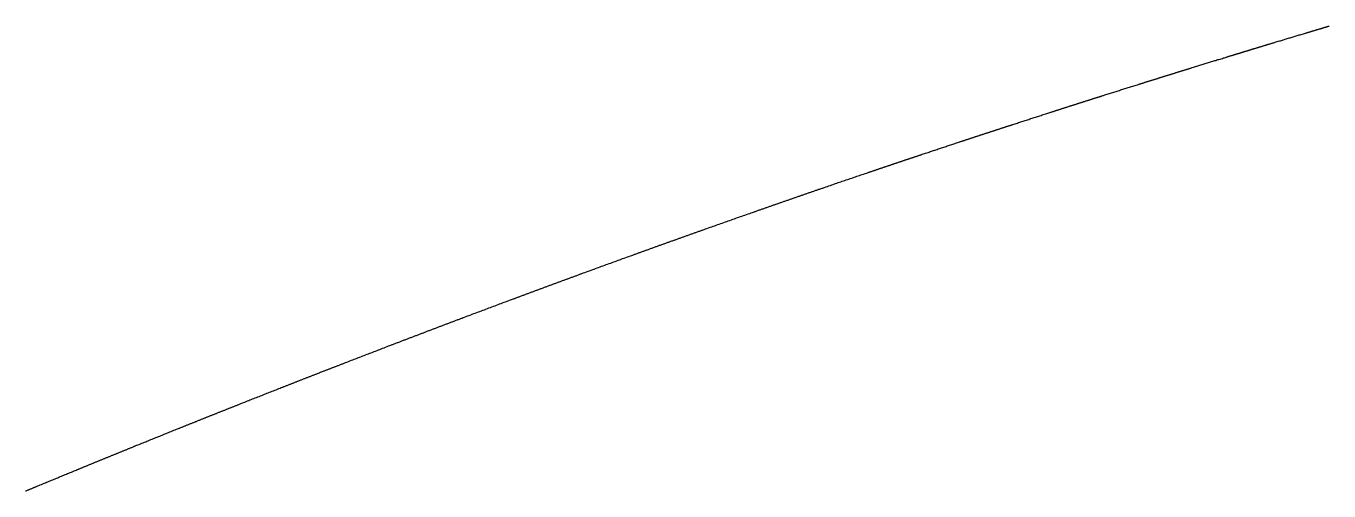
# Model space of a CAD drawing. Header units: millimetres. Extents: x 0 to 2438, y 0 to 1219.
# Drawn here: x 927.961 to 930.846, y 181.867 to 182.898 of the extents above; entities that cross this region are included whole.
import ezdxf

# ---------------------------------------------------------------- set-up
doc = ezdxf.new("R2010")
doc.units = ezdxf.units.MM
doc.layers.add('TEST_CUT_FIRST', color=1, linetype='Continuous')

msp = doc.modelspace()

# ---------------------------------------------------------------- linework, layer by layer
at = {"layer": 'TEST_CUT_FIRST'}
msp.add_lwpolyline([(927.9596, 181.8673), (927.9609, 181.8678), (927.9623, 181.8684), (927.9637, 181.8689), (927.965, 181.8695), (927.9664, 181.8701), (927.9677, 181.8706), (927.9691, 181.8712), (927.9704, 181.8717), (927.9717, 181.8723), (927.9731, 181.8729), (927.9746, 181.8735), (927.976, 181.8741), (927.9773, 181.8746), (927.9786, 181.8751), (927.9797, 181.8756), (927.9808, 181.8761), (927.9822, 181.8766), (927.984, 181.8774), (927.9863, 181.8784), (927.989, 181.8795), (927.992, 181.8807), (927.995, 181.8819), (927.9978, 181.8831), (928.0006, 181.8843), (928.0033, 181.8854), (928.0059, 181.8865), (928.0087, 181.8876), (928.0114, 181.8888), (928.0142, 181.8899), (928.0169, 181.8911), (928.0197, 181.8922), (928.0224, 181.8933), (928.0252, 181.8945), (928.0279, 181.8956), (928.0307, 181.8967), (928.0334, 181.8979), (928.0361, 181.899), (928.0389, 181.9001), (928.0417, 181.9013), (928.0444, 181.9024), (928.0472, 181.9036), (928.0499, 181.9047), (928.0526, 181.9058), (928.0553, 181.9069), (928.058, 181.908), (928.0609, 181.9092), (928.0639, 181.9104), (928.0668, 181.9116), (928.0696, 181.9128), (928.0719, 181.9137), (928.0737, 181.9145), (928.0751, 181.9151), (928.0763, 181.9155), (928.0775, 181.916), (928.0787, 181.9166), (928.0801, 181.9171), (928.0816, 181.9177), (928.083, 181.9183), (928.0845, 181.9189), (928.0858, 181.9195), (928.0872, 181.92), (928.0886, 181.9206), (928.09, 181.9212), (928.0914, 181.9217), (928.0928, 181.9223), (928.0942, 181.9229), (928.0956, 181.9235), (928.097, 181.924), (928.0984, 181.9246), (928.0998, 181.9252), (928.1011, 181.9258), (928.1025, 181.9263), (928.1039, 181.9269), (928.1053, 181.9275), (928.1067, 181.928), (928.1081, 181.9286), (928.1095, 181.9292), (928.1109, 181.9298), (928.1123, 181.9303), (928.1137, 181.9309), (928.1151, 181.9315), (928.1165, 181.932), (928.1179, 181.9326), (928.1193, 181.9332), (928.1207, 181.9338), (928.1221, 181.9343), (928.1234, 181.9349), (928.1248, 181.9355), (928.1262, 181.936), (928.1276, 181.9366), (928.129, 181.9372), (928.1304, 181.9377), (928.1318, 181.9383), (928.1332, 181.9389), (928.1346, 181.9395), (928.136, 181.94), (928.1374, 181.9406), (928.1388, 181.9412), (928.1402, 181.9417), (928.1416, 181.9423), (928.143, 181.9429), (928.1444, 181.9434), (928.1458, 181.944), (928.1472, 181.9446), (928.1485, 181.9452), (928.1499, 181.9457), (928.1513, 181.9463), (928.1527, 181.9469), (928.1541, 181.9474), (928.1555, 181.948), (928.1569, 181.9486), (928.1583, 181.9491), (928.1597, 181.9497), (928.1611, 181.9503), (928.1625, 181.9508), (928.1639, 181.9514), (928.1653, 181.952), (928.1667, 181.9526), (928.1681, 181.9531), (928.1695, 181.9537), (928.1709, 181.9543), (928.1723, 181.9548), (928.1737, 181.9554), (928.1751, 181.956), (928.1764, 181.9565), (928.1778, 181.9571), (928.1792, 181.9577), (928.1806, 181.9582), (928.182, 181.9588), (928.1834, 181.9594), (928.1848, 181.9599), (928.1862, 181.9605), (928.1876, 181.9611), (928.189, 181.9616), (928.1904, 181.9622), (928.1918, 181.9628), (928.1932, 181.9633), (928.1946, 181.9639), (928.1961, 181.9645), (928.1975, 181.9651), (928.1989, 181.9657), (928.2002, 181.9662), (928.2013, 181.9667), (928.2025, 181.9671), (928.2039, 181.9677), (928.2058, 181.9685), (928.2081, 181.9694), (928.211, 181.9706), (928.214, 181.9718), (928.217, 181.973), (928.22, 181.9742), (928.2228, 181.9754), (928.2256, 181.9765), (928.2283, 181.9776), (928.2311, 181.9787), (928.234, 181.9799), (928.2368, 181.981), (928.2396, 181.9822), (928.2425, 181.9833), (928.2453, 181.9845), (928.2481, 181.9856), (928.2509, 181.9867), (928.2537, 181.9879), (928.2566, 181.989), (928.2594, 181.9902), (928.2622, 181.9913), (928.2651, 181.9925), (928.2679, 181.9936), (928.2707, 181.9947), (928.2735, 181.9959), (928.2763, 181.997), (928.2791, 181.9981), (928.2819, 181.9992), (928.2848, 182.0004), (928.2879, 182.0017), (928.2909, 182.0029), (928.2937, 182.004), (928.2961, 182.005), (928.298, 182.0057), (928.2994, 182.0063), (928.3007, 182.0068), (928.3018, 182.0073), (928.3032, 182.0078), (928.3046, 182.0084), (928.3061, 182.009), (928.3076, 182.0096), (928.309, 182.0102), (928.3104, 182.0107), (928.3119, 182.0113), (928.3133, 182.0119), (928.3147, 182.0124), (928.3161, 182.013), (928.3176, 182.0136), (928.319, 182.0142), (928.3204, 182.0147), (928.3218, 182.0153), (928.3233, 182.0159), (928.3247, 182.0165), (928.3261, 182.017), (928.3276, 182.0176), (928.329, 182.0182), (928.3304, 182.0187), (928.3318, 182.0193), (928.3333, 182.0199), (928.3347, 182.0205), (928.3361, 182.021), (928.3376, 182.0216), (928.339, 182.0222), (928.3404, 182.0228), (928.3418, 182.0233), (928.3433, 182.0239), (928.3447, 182.0245), (928.3461, 182.025), (928.3476, 182.0256), (928.349, 182.0262), (928.3504, 182.0268), (928.3519, 182.0273), (928.3533, 182.0279), (928.3547, 182.0285), (928.3561, 182.029), (928.3576, 182.0296), (928.359, 182.0302), (928.3604, 182.0308), (928.3619, 182.0313), (928.3633, 182.0319), (928.3647, 182.0325), (928.3662, 182.033), (928.3676, 182.0336), (928.369, 182.0342), (928.3704, 182.0348), (928.3719, 182.0353), (928.3733, 182.0359), (928.3747, 182.0365), (928.3762, 182.037), (928.3776, 182.0376), (928.379, 182.0382), (928.3805, 182.0388), (928.3819, 182.0393), (928.3833, 182.0399), (928.3847, 182.0405), (928.3862, 182.041), (928.3876, 182.0416), (928.389, 182.0422), (928.3905, 182.0427), (928.3919, 182.0433), (928.3933, 182.0439), (928.3948, 182.0445), (928.3962, 182.045), (928.3976, 182.0456), (928.399, 182.0462), (928.4005, 182.0467), (928.4019, 182.0473), (928.4033, 182.0479), (928.4048, 182.0484), (928.4062, 182.049), (928.4076, 182.0496), (928.4091, 182.0501), (928.4105, 182.0507), (928.4119, 182.0513), (928.4134, 182.0519), (928.4148, 182.0524), (928.4162, 182.053), (928.4176, 182.0536), (928.419, 182.0541), (928.4205, 182.0547), (928.4219, 182.0553), (928.4234, 182.0559), (928.4249, 182.0565), (928.4264, 182.057), (928.4277, 182.0575), (928.4288, 182.058), (928.4301, 182.0585), (928.4315, 182.0591), (928.4334, 182.0598), (928.4358, 182.0608), (928.4387, 182.0619), (928.4418, 182.0631), (928.4449, 182.0644), (928.4479, 182.0656), (928.4508, 182.0667), (928.4536, 182.0678), (928.4564, 182.069), (928.4593, 182.0701), (928.4622, 182.0712), (928.4651, 182.0724), (928.468, 182.0735), (928.4709, 182.0747), (928.4738, 182.0758), (928.4766, 182.0769), (928.4795, 182.0781), (928.4824, 182.0792), (928.4853, 182.0803), (928.4882, 182.0815), (928.491, 182.0826), (928.494, 182.0838), (928.4968, 182.0849), (928.4997, 182.0861), (928.5026, 182.0872), (928.5054, 182.0883), (928.5082, 182.0894), (928.5111, 182.0905), (928.5141, 182.0917), (928.5173, 182.093), (928.5204, 182.0942), (928.5232, 182.0953), (928.5257, 182.0963), (928.5276, 182.097), (928.529, 182.0976), (928.5303, 182.0981), (928.5315, 182.0985), (928.5328, 182.0991), (928.5343, 182.0996), (928.5358, 182.1002), (928.5373, 182.1008), (928.5388, 182.1014), (928.5402, 182.102), (928.5417, 182.1025), (928.5431, 182.1031), (928.5445, 182.1037), (928.546, 182.1042), (928.5475, 182.1048), (928.5489, 182.1054), (928.5504, 182.106), (928.5518, 182.1065), (928.5533, 182.1071), (928.5547, 182.1077), (928.5562, 182.1082), (928.5576, 182.1088), (928.5591, 182.1094), (928.5605, 182.1099), (928.562, 182.1105), (928.5634, 182.1111), (928.5649, 182.1117), (928.5663, 182.1122), (928.5678, 182.1128), (928.5693, 182.1134), (928.5707, 182.1139), (928.5722, 182.1145), (928.5736, 182.1151), (928.5751, 182.1156), (928.5765, 182.1162), (928.578, 182.1168), (928.5794, 182.1173), (928.5809, 182.1179), (928.5823, 182.1185), (928.5838, 182.119), (928.5852, 182.1196), (928.5867, 182.1202), (928.5881, 182.1207), (928.5896, 182.1213), (928.5911, 182.1219), (928.5925, 182.1225), (928.594, 182.123), (928.5954, 182.1236), (928.5969, 182.1242), (928.5983, 182.1247), (928.5998, 182.1253), (928.6012, 182.1259), (928.6027, 182.1264), (928.6041, 182.127), (928.6056, 182.1276), (928.6071, 182.1281), (928.6085, 182.1287), (928.61, 182.1293), (928.6114, 182.1298), (928.6129, 182.1304), (928.6143, 182.131), (928.6158, 182.1315), (928.6172, 182.1321), (928.6187, 182.1327), (928.6201, 182.1332), (928.6216, 182.1338), (928.623, 182.1344), (928.6245, 182.1349), (928.626, 182.1355), (928.6274, 182.1361), (928.6289, 182.1366), (928.6303, 182.1372), (928.6318, 182.1378), (928.6332, 182.1383), (928.6347, 182.1389), (928.6361, 182.1394), (928.6376, 182.14), (928.639, 182.1406), (928.6405, 182.1411), (928.642, 182.1417), (928.6434, 182.1423), (928.6449, 182.1428), (928.6463, 182.1434), (928.6478, 182.144), (928.6492, 182.1445), (928.6507, 182.1451), (928.6521, 182.1457), (928.6536, 182.1462), (928.6551, 182.1468), (928.6567, 182.1474), (928.6581, 182.148), (928.6594, 182.1485), (928.6606, 182.1489), (928.6618, 182.1494), (928.6633, 182.15), (928.6652, 182.1507), (928.6679, 182.1518), (928.671, 182.153), (928.6744, 182.1543), (928.6778, 182.1556), (928.6811, 182.1569), (928.6843, 182.1581), (928.6873, 182.1593), (928.6904, 182.1605), (928.6935, 182.1617), (928.6967, 182.1629), (928.6998, 182.1641), (928.703, 182.1654), (928.7062, 182.1666), (928.7093, 182.1678), (928.7124, 182.169), (928.7156, 182.1702), (928.7187, 182.1714), (928.7219, 182.1726), (928.725, 182.1738), (928.7282, 182.1751), (928.7313, 182.1763), (928.7345, 182.1775), (928.7377, 182.1787), (928.7408, 182.1799), (928.7439, 182.1811), (928.7469, 182.1823), (928.7501, 182.1835), (928.7534, 182.1848), (928.7568, 182.1861), (928.7601, 182.1873), (928.7633, 182.1886), (928.766, 182.1896), (928.7681, 182.1904), (928.7698, 182.1911), (928.7713, 182.1916), (928.7727, 182.1922), (928.7743, 182.1928), (928.776, 182.1934), (928.7777, 182.1941), (928.7795, 182.1948), (928.7812, 182.1954), (928.7829, 182.1961), (928.7846, 182.1967), (928.7863, 182.1974), (928.788, 182.198), (928.7896, 182.1987), (928.7913, 182.1993), (928.793, 182.2), (928.7947, 182.2006), (928.7964, 182.2013), (928.7981, 182.2019), (928.7998, 182.2026), (928.8015, 182.2032), (928.8032, 182.2038), (928.8049, 182.2045), (928.8066, 182.2051), (928.8083, 182.2058), (928.81, 182.2064), (928.8117, 182.2071), (928.8134, 182.2077), (928.815, 182.2084), (928.8167, 182.209), (928.8184, 182.2097), (928.8201, 182.2103), (928.8218, 182.211), (928.8235, 182.2116), (928.8252, 182.2122), (928.8269, 182.2129), (928.8286, 182.2135), (928.8303, 182.2142), (928.832, 182.2148), (928.8337, 182.2155), (928.8354, 182.2161), (928.8371, 182.2168), (928.8388, 182.2174), (928.8405, 182.2181), (928.8421, 182.2187), (928.8438, 182.2193), (928.8455, 182.22), (928.8472, 182.2206), (928.8489, 182.2213), (928.8506, 182.2219), (928.8523, 182.2226), (928.854, 182.2232), (928.8557, 182.2239), (928.8574, 182.2245), (928.8591, 182.2251), (928.8608, 182.2258), (928.8625, 182.2264), (928.8642, 182.2271), (928.8659, 182.2277), (928.8676, 182.2284), (928.8693, 182.229), (928.871, 182.2296), (928.8726, 182.2303), (928.8743, 182.2309), (928.876, 182.2316), (928.8777, 182.2322), (928.8794, 182.2329), (928.8811, 182.2335), (928.8828, 182.2341), (928.8845, 182.2348), (928.8862, 182.2354), (928.8879, 182.2361), (928.8896, 182.2367), (928.8913, 182.2374), (928.893, 182.238), (928.8947, 182.2386), (928.8964, 182.2393), (928.8981, 182.2399), (928.8998, 182.2406), (928.9015, 182.2412), (928.9032, 182.2419), (928.9049, 182.2425), (928.9066, 182.2431), (928.9082, 182.2438), (928.9099, 182.2444), (928.9116, 182.245), (928.9133, 182.2457), (928.915, 182.2463), (928.9168, 182.247), (928.9186, 182.2477), (928.9203, 182.2483), (928.9218, 182.2489), (928.9232, 182.2494), (928.9247, 182.25), (928.9264, 182.2506), (928.9286, 182.2515), (928.9314, 182.2525), (928.9348, 182.2538), (928.9384, 182.2551), (928.942, 182.2565), (928.9455, 182.2578), (928.9488, 182.2591), (928.9521, 182.2603), (928.9554, 182.2616), (928.9587, 182.2628), (928.9621, 182.2641), (928.9655, 182.2653), (928.9688, 182.2666), (928.9722, 182.2679), (928.9755, 182.2691), (928.9789, 182.2704), (928.9822, 182.2716), (928.9856, 182.2729), (928.9889, 182.2741), (928.9923, 182.2754), (928.9957, 182.2767), (928.999, 182.2779), (929.0024, 182.2792), (929.0058, 182.2804), (929.0091, 182.2817), (929.0124, 182.2829), (929.0156, 182.2841), (929.019, 182.2854), (929.0225, 182.2867), (929.0261, 182.2881), (929.0298, 182.2894), (929.0331, 182.2907), (929.0359, 182.2917), (929.0381, 182.2925), (929.0398, 182.2932), (929.0412, 182.2937), (929.0426, 182.2942), (929.0441, 182.2948), (929.0457, 182.2954), (929.0475, 182.296), (929.0492, 182.2967), (929.0509, 182.2973), (929.0525, 182.2979), (929.0542, 182.2985), (929.0558, 182.2991), (929.0575, 182.2997), (929.0591, 182.3004), (929.0608, 182.301), (929.0625, 182.3016), (929.0641, 182.3022), (929.0658, 182.3028), (929.0674, 182.3034), (929.0691, 182.3041), (929.0708, 182.3047), (929.0724, 182.3053), (929.0741, 182.3059), (929.0757, 182.3065), (929.0774, 182.3071), (929.079, 182.3078), (929.0807, 182.3084), (929.0824, 182.309), (929.084, 182.3096), (929.0857, 182.3102), (929.0873, 182.3108), (929.089, 182.3115), (929.0907, 182.3121), (929.0923, 182.3127), (929.094, 182.3133), (929.0956, 182.3139), (929.0973, 182.3145), (929.099, 182.3151), (929.1006, 182.3158), (929.1023, 182.3164), (929.1039, 182.317), (929.1056, 182.3176), (929.1073, 182.3182), (929.1089, 182.3188), (929.1106, 182.3194), (929.1122, 182.3201), (929.1139, 182.3207), (929.1156, 182.3213), (929.1172, 182.3219), (929.1189, 182.3225), (929.1205, 182.3231), (929.1222, 182.3237), (929.1239, 182.3244), (929.1255, 182.325), (929.1272, 182.3256), (929.1288, 182.3262), (929.1305, 182.3268), (929.1322, 182.3274), (929.1338, 182.328), (929.1355, 182.3286), (929.1371, 182.3293), (929.1388, 182.3299), (929.1405, 182.3305), (929.1421, 182.3311), (929.1438, 182.3317), (929.1454, 182.3323), (929.1471, 182.3329), (929.1488, 182.3335), (929.1504, 182.3342), (929.1521, 182.3348), (929.1537, 182.3354), (929.1554, 182.336), (929.1571, 182.3366), (929.1587, 182.3372), (929.1604, 182.3378), (929.162, 182.3384), (929.1637, 182.339), (929.1654, 182.3397), (929.167, 182.3403), (929.1687, 182.3409), (929.1704, 182.3415), (929.172, 182.3421), (929.1737, 182.3427), (929.1753, 182.3433), (929.177, 182.3439), (929.1786, 182.3445), (929.1803, 182.3451), (929.182, 182.3458), (929.1837, 182.3464), (929.1854, 182.347), (929.1871, 182.3476), (929.1886, 182.3482), (929.19, 182.3487), (929.1914, 182.3492), (929.1931, 182.3498), (929.1953, 182.3506), (929.1981, 182.3517), (929.2014, 182.3529), (929.205, 182.3542), (929.2086, 182.3555), (929.212, 182.3568), (929.2154, 182.358), (929.2186, 182.3592), (929.2219, 182.3604), (929.2252, 182.3616), (929.2285, 182.3628), (929.2319, 182.364), (929.2352, 182.3652), (929.2386, 182.3665), (929.2419, 182.3677), (929.2452, 182.3689), (929.2485, 182.3701), (929.2519, 182.3713), (929.2552, 182.3725), (929.2585, 182.3737), (929.2619, 182.3749), (929.2652, 182.3762), (929.2686, 182.3774), (929.2719, 182.3786), (929.2752, 182.3798), (929.2784, 182.381), (929.2817, 182.3822), (929.285, 182.3834), (929.2885, 182.3846), (929.2921, 182.3859), (929.2957, 182.3872), (929.299, 182.3884), (929.3018, 182.3895), (929.304, 182.3903), (929.3057, 182.3909), (929.3071, 182.3914), (929.3085, 182.3919), (929.3101, 182.3924), (929.3117, 182.393), (929.3135, 182.3937), (929.3152, 182.3943), (929.3169, 182.3949), (929.3186, 182.3955), (929.3202, 182.3961), (929.3219, 182.3967), (929.3235, 182.3973), (929.3252, 182.3979), (929.3269, 182.3985), (929.3286, 182.3991), (929.3302, 182.3997), (929.3319, 182.4003), (929.3336, 182.4009), (929.3352, 182.4015), (929.3369, 182.4021), (929.3386, 182.4027), (929.3402, 182.4033), (929.3419, 182.4039), (929.3436, 182.4045), (929.3453, 182.4051), (929.3469, 182.4057), (929.3486, 182.4063), (929.3503, 182.4069), (929.3519, 182.4075), (929.3536, 182.4082), (929.3553, 182.4088), (929.3569, 182.4094), (929.3586, 182.41), (929.3603, 182.4106), (929.362, 182.4112), (929.3636, 182.4118), (929.3653, 182.4124), (929.367, 182.413), (929.3686, 182.4136), (929.3703, 182.4142), (929.372, 182.4148), (929.3737, 182.4154), (929.3753, 182.416), (929.377, 182.4166), (929.3787, 182.4172), (929.3803, 182.4178), (929.382, 182.4184), (929.3837, 182.419), (929.3853, 182.4196), (929.387, 182.4202), (929.3887, 182.4208), (929.3904, 182.4214), (929.392, 182.422), (929.3937, 182.4226), (929.3954, 182.4231), (929.397, 182.4237), (929.3987, 182.4243), (929.4004, 182.4249), (929.4021, 182.4255), (929.4037, 182.4261), (929.4054, 182.4267), (929.4071, 182.4273), (929.4087, 182.4279), (929.4104, 182.4285), (929.4121, 182.4291), (929.4138, 182.4297), (929.4154, 182.4303), (929.4171, 182.4309), (929.4188, 182.4315), (929.4204, 182.4321), (929.4221, 182.4327), (929.4238, 182.4333), (929.4255, 182.4339), (929.4271, 182.4345), (929.4288, 182.4351), (929.4305, 182.4357), (929.4321, 182.4363), (929.4338, 182.4369), (929.4355, 182.4375), (929.4372, 182.4381), (929.4388, 182.4387), (929.4405, 182.4393), (929.4422, 182.4399), (929.4438, 182.4405), (929.4455, 182.441), (929.4472, 182.4416), (929.4489, 182.4423), (929.4506, 182.4429), (929.4524, 182.4435), (929.454, 182.4441), (929.4556, 182.4446), (929.4569, 182.4451), (929.4584, 182.4456), (929.4601, 182.4462), (929.4622, 182.447), (929.4651, 182.448), (929.4684, 182.4492), (929.472, 182.4505), (929.4756, 182.4518), (929.4791, 182.453), (929.4824, 182.4542), (929.4857, 182.4553), (929.489, 182.4565), (929.4923, 182.4577), (929.4956, 182.4589), (929.499, 182.46), (929.5024, 182.4612), (929.5057, 182.4624), (929.5091, 182.4636), (929.5124, 182.4648), (929.5157, 182.466), (929.5191, 182.4671), (929.5224, 182.4683), (929.5258, 182.4695), (929.5291, 182.4707), (929.5325, 182.4719), (929.5358, 182.4731), (929.5392, 182.4742), (929.5425, 182.4754), (929.5458, 182.4765), (929.549, 182.4777), (929.5524, 182.4789), (929.5559, 182.4801), (929.5595, 182.4814), (929.5631, 182.4826), (929.5664, 182.4838), (929.5693, 182.4848), (929.5714, 182.4856), (929.5731, 182.4862), (929.5746, 182.4867), (929.576, 182.4871), (929.5775, 182.4877), (929.5792, 182.4883), (929.5809, 182.4889), (929.5826, 182.4895), (929.5843, 182.4901), (929.586, 182.4907), (929.5877, 182.4913), (929.5893, 182.4918), (929.591, 182.4924), (929.5927, 182.493), (929.5943, 182.4936), (929.596, 182.4942), (929.5977, 182.4948), (929.5994, 182.4953), (929.601, 182.4959), (929.6027, 182.4965), (929.6044, 182.4971), (929.606, 182.4977), (929.6077, 182.4983), (929.6094, 182.4988), (929.6111, 182.4994), (929.6127, 182.5), (929.6144, 182.5006), (929.6161, 182.5012), (929.6178, 182.5018), (929.6194, 182.5023), (929.6211, 182.5029), (929.6228, 182.5035), (929.6244, 182.5041), (929.6261, 182.5047), (929.6278, 182.5053), (929.6295, 182.5058), (929.6311, 182.5064), (929.6328, 182.507), (929.6345, 182.5076), (929.6362, 182.5082), (929.6378, 182.5088), (929.6395, 182.5093), (929.6412, 182.5099), (929.6429, 182.5105), (929.6445, 182.5111), (929.6462, 182.5117), (929.6479, 182.5122), (929.6495, 182.5128), (929.6512, 182.5134), (929.6529, 182.514), (929.6546, 182.5146), (929.6562, 182.5151), (929.6579, 182.5157), (929.6596, 182.5163), (929.6613, 182.5169), (929.6629, 182.5175), (929.6646, 182.518), (929.6663, 182.5186), (929.668, 182.5192), (929.6696, 182.5198), (929.6713, 182.5204), (929.673, 182.5209), (929.6747, 182.5215), (929.6763, 182.5221), (929.678, 182.5227), (929.6797, 182.5233), (929.6813, 182.5238), (929.683, 182.5244), (929.6847, 182.525), (929.6864, 182.5256), (929.688, 182.5262), (929.6897, 182.5267), (929.6914, 182.5273), (929.6931, 182.5279), (929.6947, 182.5285), (929.6964, 182.5291), (929.6981, 182.5296), (929.6998, 182.5302), (929.7014, 182.5308), (929.7031, 182.5314), (929.7048, 182.5319), (929.7065, 182.5325), (929.7081, 182.5331), (929.7098, 182.5337), (929.7115, 182.5342), (929.7131, 182.5348), (929.7148, 182.5354), (929.7165, 182.536), (929.7182, 182.5366), (929.72, 182.5372), (929.7216, 182.5377), (929.7232, 182.5383), (929.7247, 182.5388), (929.7262, 182.5393), (929.7279, 182.5399), (929.7299, 182.5406), (929.7325, 182.5415), (929.7354, 182.5425), (929.7385, 182.5435), (929.7417, 182.5446), (929.7447, 182.5457), (929.7476, 182.5467), (929.7505, 182.5477), (929.7534, 182.5487), (929.7563, 182.5496), (929.7593, 182.5507), (929.7622, 182.5517), (929.7652, 182.5527), (929.7681, 182.5537), (929.771, 182.5547), (929.774, 182.5557), (929.7769, 182.5567), (929.7798, 182.5577), (929.7828, 182.5587), (929.7857, 182.5597), (929.7887, 182.5607), (929.7916, 182.5617), (929.7946, 182.5627), (929.7975, 182.5637), (929.8004, 182.5647), (929.8033, 182.5657), (929.8062, 182.5667), (929.8091, 182.5677), (929.8122, 182.5687), (929.8154, 182.5698), (929.8186, 182.5709), (929.8215, 182.5719), (929.8239, 182.5727), (929.8257, 182.5733), (929.827, 182.5737), (929.828, 182.5741), (929.829, 182.5744), (929.8301, 182.5748), (929.8314, 182.5752), (929.8327, 182.5757), (929.8341, 182.5761), (929.8354, 182.5766), (929.8366, 182.577), (929.8379, 182.5774), (929.8391, 182.5778), (929.8404, 182.5783), (929.8416, 182.5787), (929.8429, 182.5791), (929.8442, 182.5796), (929.8454, 182.58), (929.8467, 182.5804), (929.848, 182.5808), (929.8492, 182.5813), (929.8505, 182.5817), (929.8517, 182.5821), (929.853, 182.5825), (929.8543, 182.583), (929.8555, 182.5834), (929.8568, 182.5838), (929.8581, 182.5843), (929.8593, 182.5847), (929.8606, 182.5851), (929.8619, 182.5855), (929.8631, 182.586), (929.8644, 182.5864), (929.8656, 182.5868), (929.8669, 182.5872), (929.8682, 182.5877), (929.8694, 182.5881), (929.8707, 182.5885), (929.872, 182.5889), (929.8732, 182.5894), (929.8745, 182.5898), (929.8758, 182.5902), (929.877, 182.5907), (929.8783, 182.5911), (929.8795, 182.5915), (929.8808, 182.5919), (929.8821, 182.5924), (929.8833, 182.5928), (929.8846, 182.5932), (929.8859, 182.5936), (929.8871, 182.5941), (929.8884, 182.5945), (929.8897, 182.5949), (929.8909, 182.5953), (929.8922, 182.5958), (929.8935, 182.5962), (929.8947, 182.5966), (929.896, 182.597), (929.8972, 182.5975), (929.8985, 182.5979), (929.8998, 182.5983), (929.901, 182.5987), (929.9023, 182.5992), (929.9036, 182.5996), (929.9048, 182.6), (929.9061, 182.6004), (929.9074, 182.6009), (929.9086, 182.6013), (929.9099, 182.6017), (929.9112, 182.6021), (929.9124, 182.6026), (929.9137, 182.603), (929.9149, 182.6034), (929.9162, 182.6038), (929.9175, 182.6043), (929.9187, 182.6047), (929.92, 182.6051), (929.9213, 182.6055), (929.9225, 182.6059), (929.9238, 182.6064), (929.9251, 182.6068), (929.9263, 182.6072), (929.9276, 182.6076), (929.9289, 182.6081), (929.9301, 182.6085), (929.9314, 182.6089), (929.9326, 182.6093), (929.9339, 182.6097), (929.9352, 182.6102), (929.9365, 182.6106), (929.9378, 182.6111), (929.9391, 182.6115), (929.9402, 182.6119), (929.9413, 182.6122), (929.9424, 182.6126), (929.9437, 182.613), (929.9453, 182.6136), (929.9474, 182.6143), (929.9499, 182.6151), (929.9526, 182.616), (929.9554, 182.6169), (929.958, 182.6178), (929.9605, 182.6186), (929.963, 182.6195), (929.9654, 182.6203), (929.9679, 182.6211), (929.9704, 182.6219), (929.973, 182.6228), (929.9755, 182.6236), (929.978, 182.6245), (929.9805, 182.6253), (929.983, 182.6261), (929.9856, 182.627), (929.9881, 182.6278), (929.9906, 182.6286), (929.9931, 182.6295), (929.9956, 182.6303), (929.9981, 182.6311), (930.0007, 182.632), (930.0032, 182.6328), (930.0057, 182.6336), (930.0081, 182.6345), (930.0106, 182.6353), (930.0131, 182.6361), (930.0157, 182.637), (930.0185, 182.6379), (930.0212, 182.6388), (930.0237, 182.6396), (930.0258, 182.6403), (930.0275, 182.6408), (930.0287, 182.6413), (930.0298, 182.6416), (930.0308, 182.642), (930.032, 182.6423), (930.0332, 182.6427), (930.0345, 182.6432), (930.0358, 182.6436), (930.0371, 182.644), (930.0384, 182.6444), (930.0396, 182.6449), (930.0408, 182.6453), (930.0421, 182.6457), (930.0433, 182.6461), (930.0446, 182.6465), (930.0458, 182.6469), (930.0471, 182.6473), (930.0483, 182.6477), (930.0496, 182.6481), (930.0508, 182.6486), (930.0521, 182.649), (930.0533, 182.6494), (930.0546, 182.6498), (930.0558, 182.6502), (930.0571, 182.6506), (930.0583, 182.651), (930.0596, 182.6514), (930.0608, 182.6519), (930.0621, 182.6523), (930.0634, 182.6527), (930.0646, 182.6531), (930.0659, 182.6535), (930.0671, 182.6539), (930.0684, 182.6543), (930.0696, 182.6547), (930.0709, 182.6551), (930.0721, 182.6556), (930.0734, 182.656), (930.0746, 182.6564), (930.0759, 182.6568), (930.0771, 182.6572), (930.0784, 182.6576), (930.0796, 182.658), (930.0809, 182.6584), (930.0821, 182.6588), (930.0834, 182.6593), (930.0846, 182.6597), (930.0859, 182.6601), (930.0871, 182.6605), (930.0884, 182.6609), (930.0896, 182.6613), (930.0909, 182.6617), (930.0921, 182.6621), (930.0934, 182.6625), (930.0946, 182.6629), (930.0959, 182.6634), (930.0971, 182.6638), (930.0984, 182.6642), (930.0997, 182.6646), (930.1009, 182.665), (930.1022, 182.6654), (930.1034, 182.6658), (930.1047, 182.6662), (930.1059, 182.6666), (930.1072, 182.667), (930.1084, 182.6675), (930.1097, 182.6679), (930.1109, 182.6683), (930.1122, 182.6687), (930.1134, 182.6691), (930.1147, 182.6695), (930.1159, 182.6699), (930.1172, 182.6703), (930.1184, 182.6707), (930.1197, 182.6711), (930.1209, 182.6715), (930.1222, 182.672), (930.1234, 182.6724), (930.1247, 182.6728), (930.1259, 182.6732), (930.1272, 182.6736), (930.1285, 182.674), (930.1297, 182.6744), (930.131, 182.6748), (930.1322, 182.6752), (930.1334, 182.6756), (930.1347, 182.676), (930.136, 182.6764), (930.1373, 182.6769), (930.1386, 182.6773), (930.1398, 182.6777), (930.141, 182.6781), (930.142, 182.6784), (930.1431, 182.6788), (930.1444, 182.6792), (930.146, 182.6797), (930.1481, 182.6804), (930.1506, 182.6812), (930.1532, 182.6821), (930.1559, 182.6829), (930.1585, 182.6838), (930.161, 182.6846), (930.1635, 182.6854), (930.1659, 182.6862), (930.1684, 182.687), (930.1709, 182.6878), (930.1734, 182.6886), (930.1759, 182.6894), (930.1784, 182.6902), (930.1809, 182.691), (930.1834, 182.6918), (930.1858, 182.6926), (930.1883, 182.6934), (930.1908, 182.6943), (930.1933, 182.6951), (930.1958, 182.6959), (930.1983, 182.6967), (930.2008, 182.6975), (930.2033, 182.6983), (930.2058, 182.6991), (930.2082, 182.6999), (930.2107, 182.7007), (930.2132, 182.7015), (930.2158, 182.7023), (930.2185, 182.7032), (930.2211, 182.704), (930.2236, 182.7048), (930.2257, 182.7055), (930.2274, 182.706), (930.2286, 182.7064), (930.2297, 182.7068), (930.2307, 182.7071), (930.2318, 182.7075), (930.2331, 182.7079), (930.2343, 182.7083), (930.2356, 182.7087), (930.2369, 182.7091), (930.2382, 182.7095), (930.2394, 182.7099), (930.2406, 182.7103), (930.2418, 182.7107), (930.2431, 182.7111), (930.2443, 182.7115), (930.2456, 182.7119), (930.2468, 182.7123), (930.248, 182.7127), (930.2493, 182.7131), (930.2505, 182.7135), (930.2518, 182.7139), (930.253, 182.7143), (930.2542, 182.7147), (930.2555, 182.7151), (930.2567, 182.7155), (930.258, 182.7159), (930.2592, 182.7163), (930.2604, 182.7167), (930.2617, 182.7171), (930.2629, 182.7175), (930.2642, 182.7179), (930.2654, 182.7183), (930.2666, 182.7187), (930.2679, 182.7191), (930.2691, 182.7195), (930.2704, 182.7199), (930.2716, 182.7202), (930.2728, 182.7206), (930.2741, 182.721), (930.2753, 182.7214), (930.2766, 182.7218), (930.2778, 182.7222), (930.279, 182.7226), (930.2803, 182.723), (930.2815, 182.7234), (930.2828, 182.7238), (930.284, 182.7242), (930.2852, 182.7246), (930.2865, 182.725), (930.2877, 182.7254), (930.289, 182.7258), (930.2902, 182.7262), (930.2914, 182.7266), (930.2927, 182.727), (930.2939, 182.7274), (930.2952, 182.7278), (930.2964, 182.7282), (930.2976, 182.7286), (930.2989, 182.729), (930.3001, 182.7294), (930.3014, 182.7298), (930.3026, 182.7302), (930.3038, 182.7306), (930.3051, 182.7309), (930.3063, 182.7313), (930.3076, 182.7317), (930.3088, 182.7321), (930.31, 182.7325), (930.3113, 182.7329), (930.3125, 182.7333), (930.3138, 182.7337), (930.315, 182.7341), (930.3163, 182.7345), (930.3175, 182.7349), (930.3187, 182.7353), (930.32, 182.7357), (930.3212, 182.7361), (930.3225, 182.7365), (930.3237, 182.7369), (930.3249, 182.7373), (930.3262, 182.7377), (930.3274, 182.7381), (930.3287, 182.7385), (930.3299, 182.7388), (930.3311, 182.7392), (930.3324, 182.7396), (930.3336, 182.74), (930.3349, 182.7404), (930.3362, 182.7408), (930.3374, 182.7412), (930.3387, 182.7416), (930.3398, 182.742), (930.3409, 182.7423), (930.3419, 182.7427), (930.3432, 182.7431), (930.3448, 182.7436), (930.3469, 182.7442), (930.3493, 182.745), (930.352, 182.7459), (930.3546, 182.7467), (930.3572, 182.7475), (930.3597, 182.7483), (930.3621, 182.7491), (930.3645, 182.7498), (930.3669, 182.7506), (930.3694, 182.7514), (930.3719, 182.7522), (930.3744, 182.7529), (930.3768, 182.7537), (930.3793, 182.7545), (930.3818, 182.7553), (930.3842, 182.7561), (930.3867, 182.7568), (930.3891, 182.7576), (930.3916, 182.7584), (930.3941, 182.7592), (930.3966, 182.7599), (930.399, 182.7607), (930.4015, 182.7615), (930.4039, 182.7623), (930.4063, 182.763), (930.4088, 182.7638), (930.4112, 182.7646), (930.4138, 182.7654), (930.4165, 182.7662), (930.4191, 182.767), (930.4216, 182.7678), (930.4237, 182.7685), (930.4253, 182.769), (930.4265, 182.7694), (930.4275, 182.7697), (930.4286, 182.77), (930.4297, 182.7704), (930.4309, 182.7707), (930.4322, 182.7711), (930.4335, 182.7715), (930.4347, 182.7719), (930.4359, 182.7723), (930.4371, 182.7727), (930.4383, 182.7731), (930.4396, 182.7735), (930.4408, 182.7738), (930.442, 182.7742), (930.4432, 182.7746), (930.4445, 182.775), (930.4457, 182.7754), (930.4469, 182.7758), (930.4481, 182.7762), (930.4494, 182.7765), (930.4506, 182.7769), (930.4518, 182.7773), (930.453, 182.7777), (930.4543, 182.7781), (930.4555, 182.7785), (930.4567, 182.7788), (930.4579, 182.7792), (930.4592, 182.7796), (930.4604, 182.78), (930.4616, 182.7804), (930.4628, 182.7808), (930.4641, 182.7811), (930.4653, 182.7815), (930.4665, 182.7819), (930.4677, 182.7823), (930.469, 182.7827), (930.4702, 182.783), (930.4714, 182.7834), (930.4726, 182.7838), (930.4739, 182.7842), (930.4751, 182.7846), (930.4763, 182.785), (930.4775, 182.7853), (930.4787, 182.7857), (930.48, 182.7861), (930.4812, 182.7865), (930.4824, 182.7869), (930.4836, 182.7872), (930.4849, 182.7876), (930.4861, 182.788), (930.4873, 182.7884), (930.4885, 182.7888), (930.4898, 182.7892), (930.491, 182.7895), (930.4922, 182.7899), (930.4934, 182.7903), (930.4947, 182.7907), (930.4959, 182.7911), (930.4971, 182.7914), (930.4983, 182.7918), (930.4996, 182.7922), (930.5008, 182.7926), (930.502, 182.793), (930.5032, 182.7934), (930.5045, 182.7937), (930.5057, 182.7941), (930.5069, 182.7945), (930.5081, 182.7949), (930.5094, 182.7953), (930.5106, 182.7956), (930.5118, 182.796), (930.513, 182.7964), (930.5143, 182.7968), (930.5155, 182.7972), (930.5167, 182.7975), (930.5179, 182.7979), (930.5192, 182.7983), (930.5204, 182.7987), (930.5216, 182.7991), (930.5228, 182.7994), (930.5241, 182.7998), (930.5253, 182.8002), (930.5265, 182.8006), (930.5277, 182.801), (930.5289, 182.8013), (930.5302, 182.8017), (930.5314, 182.8021), (930.5327, 182.8025), (930.534, 182.8029), (930.5352, 182.8033), (930.5363, 182.8036), (930.5373, 182.8039), (930.5384, 182.8043), (930.5396, 182.8046), (930.5412, 182.8051), (930.5432, 182.8058), (930.5456, 182.8065), (930.5481, 182.8073), (930.5506, 182.808), (930.5531, 182.8088), (930.5554, 182.8095), (930.5577, 182.8102), (930.56, 182.811), (930.5624, 182.8117), (930.5647, 182.8124), (930.5671, 182.8131), (930.5694, 182.8139), (930.5718, 182.8146), (930.5742, 182.8153), (930.5765, 182.816), (930.5789, 182.8168), (930.5812, 182.8175), (930.5836, 182.8182), (930.5859, 182.8189), (930.5883, 182.8197), (930.5906, 182.8204), (930.593, 182.8211), (930.5954, 182.8218), (930.5977, 182.8226), (930.6, 182.8233), (930.6023, 182.824), (930.6047, 182.8247), (930.6071, 182.8255), (930.6097, 182.8262), (930.6122, 182.827), (930.6145, 182.8277), (930.6165, 182.8283), (930.618, 182.8288), (930.6192, 182.8292), (930.6201, 182.8294), (930.621, 182.8297), (930.6221, 182.83), (930.6232, 182.8304), (930.6244, 182.8307), (930.6256, 182.8311), (930.6267, 182.8315), (930.6278, 182.8318), (930.629, 182.8322), (930.6301, 182.8325), (930.6312, 182.8328), (930.6323, 182.8332), (930.6334, 182.8335), (930.6346, 182.8339), (930.6357, 182.8342), (930.6368, 182.8346), (930.638, 182.8349), (930.6391, 182.8353), (930.6402, 182.8356), (930.6414, 182.8359), (930.6425, 182.8363), (930.6436, 182.8366), (930.6447, 182.837), (930.6459, 182.8373), (930.647, 182.8377), (930.6481, 182.838), (930.6493, 182.8384), (930.6504, 182.8387), (930.6515, 182.8391), (930.6526, 182.8394), (930.6538, 182.8397), (930.6549, 182.8401), (930.656, 182.8404), (930.6572, 182.8408), (930.6583, 182.8411), (930.6594, 182.8415), (930.6605, 182.8418), (930.6617, 182.8422), (930.6628, 182.8425), (930.6639, 182.8428), (930.6651, 182.8432), (930.6662, 182.8435), (930.6673, 182.8439), (930.6684, 182.8442), (930.6696, 182.8446), (930.6707, 182.8449), (930.6718, 182.8453), (930.673, 182.8456), (930.6741, 182.8459), (930.6752, 182.8463), (930.6763, 182.8466), (930.6775, 182.847), (930.6786, 182.8473), (930.6797, 182.8477), (930.6809, 182.848), (930.682, 182.8483), (930.6831, 182.8487), (930.6842, 182.849), (930.6854, 182.8494), (930.6865, 182.8497), (930.6876, 182.8501), (930.6888, 182.8504), (930.6899, 182.8507), (930.691, 182.8511), (930.6921, 182.8514), (930.6933, 182.8518), (930.6944, 182.8521), (930.6955, 182.8525), (930.6967, 182.8528), (930.6978, 182.8531), (930.6989, 182.8535), (930.7001, 182.8538), (930.7012, 182.8542), (930.7023, 182.8545), (930.7034, 182.8549), (930.7046, 182.8552), (930.7057, 182.8555), (930.7068, 182.8559), (930.708, 182.8562), (930.7091, 182.8566), (930.7102, 182.8569), (930.7113, 182.8573), (930.7125, 182.8576), (930.7136, 182.8579), (930.7147, 182.8583), (930.7159, 182.8586), (930.717, 182.859), (930.7182, 182.8593), (930.7193, 182.8597), (930.7204, 182.86), (930.7213, 182.8603), (930.7223, 182.8606), (930.7234, 182.8609), (930.7249, 182.8614), (930.7268, 182.8619), (930.729, 182.8626), (930.7313, 182.8633), (930.7337, 182.864), (930.736, 182.8647), (930.7382, 182.8654), (930.7404, 182.8661), (930.7426, 182.8667), (930.7447, 182.8674), (930.747, 182.868), (930.7492, 182.8687), (930.7514, 182.8694), (930.7536, 182.87), (930.7558, 182.8707), (930.758, 182.8714), (930.7602, 182.872), (930.7624, 182.8727), (930.7646, 182.8734), (930.7669, 182.874), (930.7691, 182.8747), (930.7713, 182.8754), (930.7735, 182.876), (930.7757, 182.8767), (930.7779, 182.8774), (930.7801, 182.878), (930.7822, 182.8787), (930.7844, 182.8793), (930.7867, 182.88), (930.7891, 182.8807), (930.7915, 182.8815), (930.7937, 182.8821), (930.7956, 182.8827), (930.797, 182.8831), (930.7981, 182.8834), (930.799, 182.8837), (930.7999, 182.884), (930.8009, 182.8843), (930.802, 182.8846), (930.8031, 182.8849), (930.8042, 182.8853), (930.8053, 182.8856), (930.8064, 182.8859), (930.8075, 182.8862), (930.8085, 182.8866), (930.8096, 182.8869), (930.8107, 182.8872), (930.8118, 182.8875), (930.8129, 182.8878), (930.8139, 182.8882), (930.815, 182.8885), (930.8161, 182.8888), (930.8172, 182.8891), (930.8183, 182.8895), (930.8193, 182.8898), (930.8204, 182.8901), (930.8215, 182.8904), (930.8226, 182.8908), (930.8237, 182.8911), (930.8247, 182.8914), (930.8258, 182.8917), (930.8269, 182.892), (930.828, 182.8924), (930.8291, 182.8927), (930.8301, 182.893), (930.8312, 182.8933), (930.8323, 182.8937), (930.8334, 182.894), (930.8345, 182.8943), (930.8355, 182.8946), (930.8366, 182.895), (930.8377, 182.8953), (930.8388, 182.8956), (930.8399, 182.8959), (930.8409, 182.8962), (930.842, 182.8966), (930.8431, 182.8969), (930.8442, 182.8972), (930.8453, 182.8975), (930.8463, 182.8979)], dxfattribs=at)

doc.saveas('drawing.dxf')
